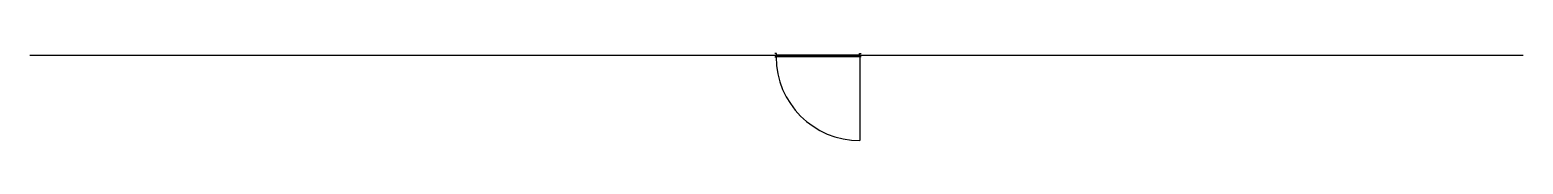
# Model space of a CAD drawing. Units: millimetres at full size, sheet at 1:100. Extents: x -15551 to 15061, y -5245 to -3455.
import ezdxf

# ---------------------------------------------------------------- set-up
doc = ezdxf.new("R2010")
doc.units = ezdxf.units.MM
doc.header["$LTSCALE"] = 100
doc.layers.add('0-0', color=7, linetype='Continuous')

msp = doc.modelspace()

# ---------------------------------------------------------------- linework, layer by layer
at = {"layer": '0-0'}
for p, q in [((-15551, -3489.8), (15061.2, -3489.8)), ((1465.1, -3494.8), (-254.9, -3494.8)), ((-254.9, -3524.8), (-254.9, -3494.8)), ((1465.1, -3524.8), (-254.9, -3524.8)), ((1465.1, -3524.8), (1465.1, -3494.8))]:
    msp.add_line(p, q, dxfattribs=at)
at = {"layer": '0-0', "color": 4}
msp.add_line((1465.1, -3524.8), (1465.1, -5244.8), dxfattribs=at)
at = {"layer": '0-0'}
for points in [[(-279.9, -3524.8), (-259.9, -3524.8), (-259.9, -3489.8), (-244.9, -3489.8), (-244.9, -3454.8), (-279.9, -3454.8)], [(1490.1, -3524.8), (1470.1, -3524.8), (1470.1, -3489.8), (1455.1, -3489.8), (1455.1, -3454.8), (1490.1, -3454.8)]]:
    msp.add_lwpolyline(points, dxfattribs=at)
at = {"layer": '0-0', "color": 4}
msp.add_arc((1465.1, -3524.8), 1720, 180, 270, dxfattribs=at)

doc.saveas('drawing.dxf')
